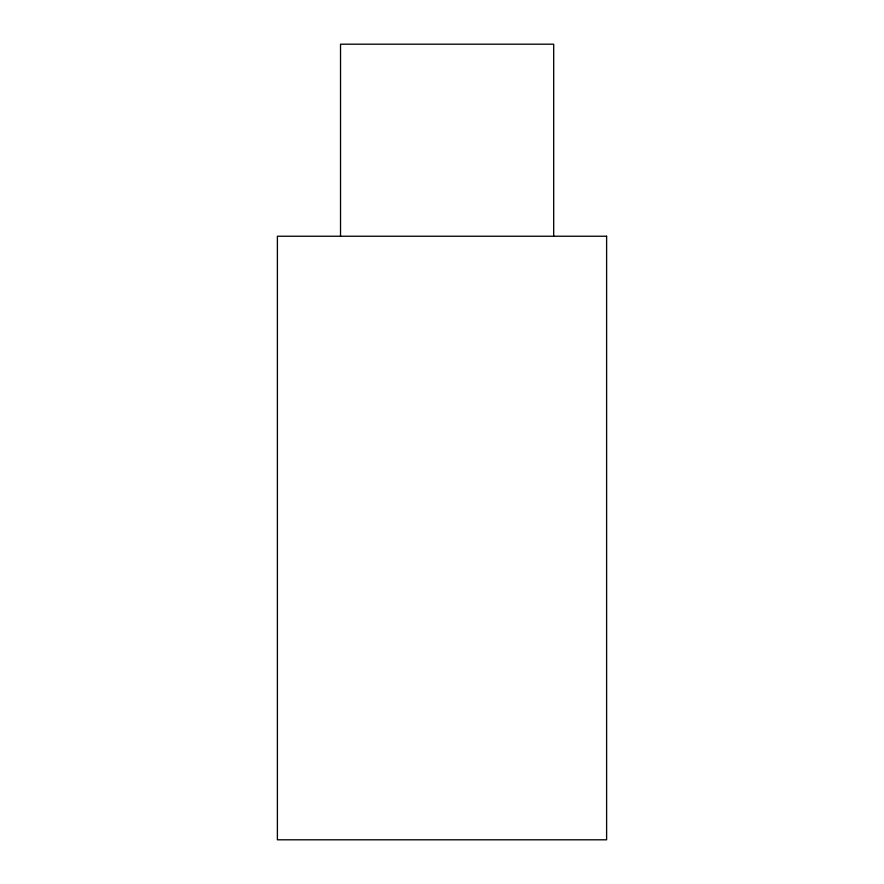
<?xml version="1.0" encoding="UTF-8"?>
<svg xmlns="http://www.w3.org/2000/svg" width="884" height="884" viewBox="0 0 884 884"><rect width="100%" height="100%" fill="white"/><g stroke="black" fill="none" stroke-linecap="round" stroke-linejoin="round"><path stroke-width="1.33" d="M553.693 236.238L553.693 44.2L340.528 44.2L340.528 236.238M606.612 236.238L277.388 236.238L277.388 839.8L606.612 839.8L606.612 236.238"/></g></svg>
